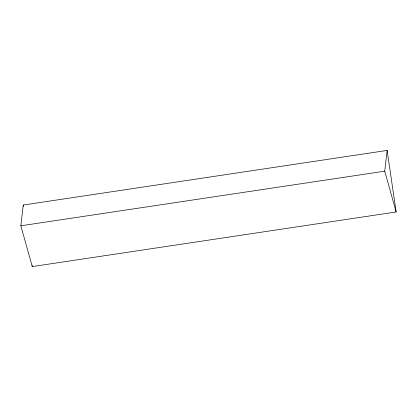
<?xml version="1.0" encoding="UTF-8"?>
<svg xmlns="http://www.w3.org/2000/svg" width="417" height="417" viewBox="0 0 417 417"><rect width="100%" height="100%" fill="white"/><g stroke="black" fill="none" stroke-linecap="round" stroke-linejoin="round"><path stroke-width="0.63" d="M20.85 225.795L23.253 205.034L387.127 150.422L396.15 211.966L32.276 266.578L20.85 225.795L384.724 171.184L387.127 150.422M384.724 171.184L396.15 211.966M23.253 205.034L23.441 206.316M32.088 265.295L32.276 266.578"/></g></svg>
